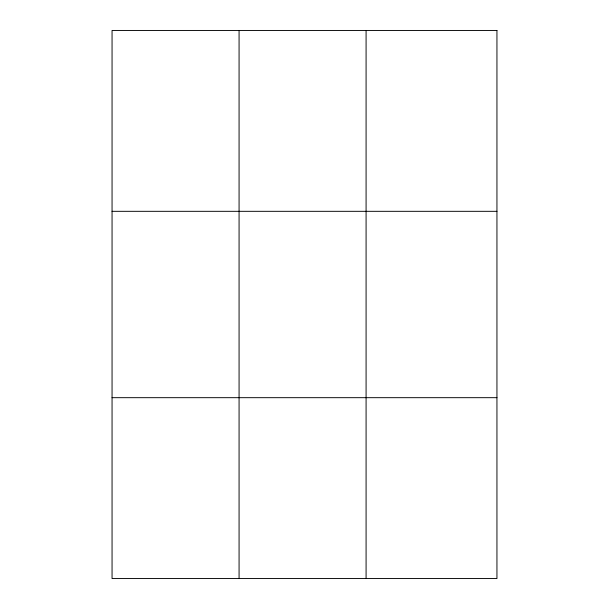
<?xml version="1.0" encoding="UTF-8"?>
<svg xmlns="http://www.w3.org/2000/svg" width="609" height="609" viewBox="0 0 609 609"><rect width="100%" height="100%" fill="white"/><g stroke="black" fill="none" stroke-linecap="round" stroke-linejoin="round"><path stroke-width="0.91" d="M239.071 578.55L239.071 30.45M366.085 578.55L366.085 30.45M112.056 211.323L496.944 211.323M112.056 397.677L496.944 397.677M496.944 30.45L496.944 578.55L112.056 578.55L112.056 30.45L496.944 30.45"/></g></svg>
